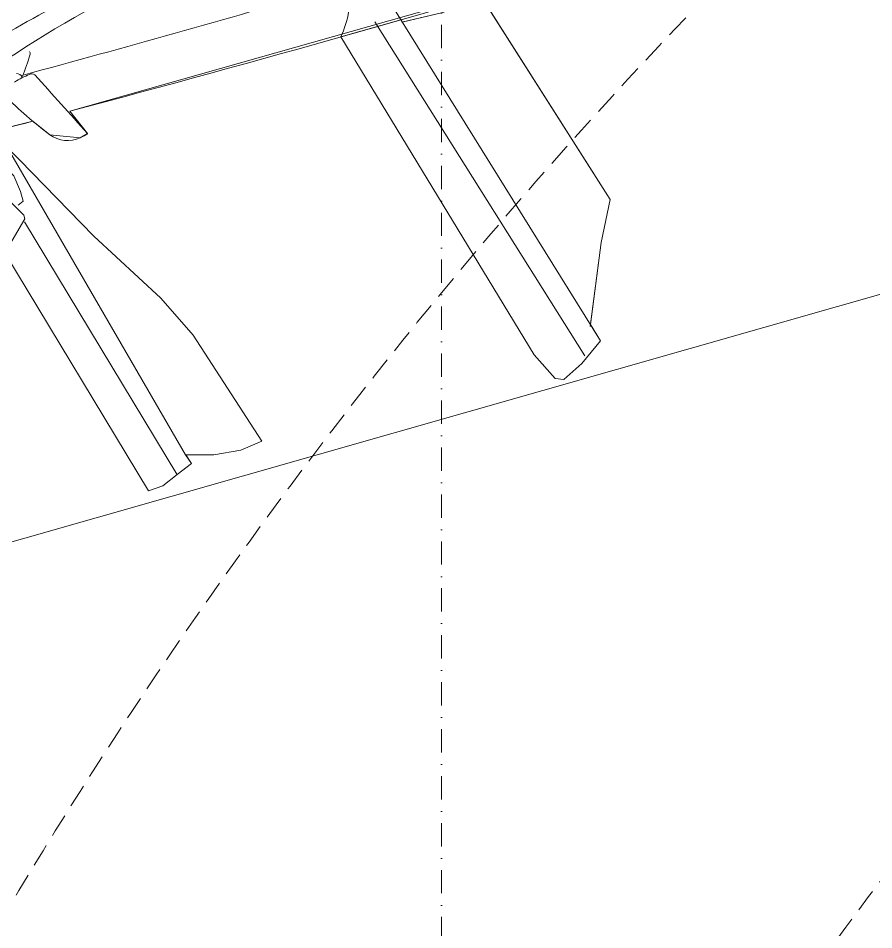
# Model space of a CAD drawing. Extents: x -2050 to 29725, y -1777 to 6820.
# Drawn here: x 9563.5 to 9793.3, y 529.3 to 773.9 of the extents above; entities that cross this region are included whole.
import ezdxf

# ---------------------------------------------------------------- set-up
doc = ezdxf.new("R2010")
doc.units = 0
doc.header["$LTSCALE"] = 25
doc.header["$MEASUREMENT"] = 0
for name, pattern in [('DASHDOT2', [0.5, 0.25, -0.125, 0, -0.125]), ('DOT2', [0.125, 0, -0.125]), ('HIDDEN', [0.375, 0.25, -0.125])]:
    doc.linetypes.add(name, pattern=pattern)
doc.layers.get('0').update_dxf_attribs({"color": 9, "lineweight": 9})
for name, color, linetype, lineweight in [('04', 9, 'Continuous', 9), ('06D', 9, 'Continuous', 9), ('20', 9, 'DOT2', 9), ('21', 9, 'Continuous', 9)]:
    doc.layers.add(name, color=color, linetype=linetype, lineweight=lineweight)

# ---------------------------------------------------------------- blocks, each defined once
blk = doc.blocks.new('Group-321-1')
at = {"lineweight": 0}
blk.add_lwpolyline([(384782.8143, 69370.9298), (384782.099, 69369.5315), (384782.0492, 69369.5901), (384782.0346, 69369.5732), (384782.0266, 69369.4913), (384782.053, 69369.4394), (384781.9224, 69369.1627)], dxfattribs=at)
for centre, radius, start, end in [((384822.9409, 69349.5203), 45.4809, 151.91783, 153.89663), ((384782.4965, 69369.975), 0.2388, 70.6349, 104.3906), ((384821.1879, 69350.0129), 43.565, 152.47687, 153.59071), ((384780.1046, 69371.4451), 2.9727, 314.8855, 333.6766), ((384782.0988, 69369.5256), 0.08, 143.4719, 205.3483), ((384782.1495, 69369.4974), 0.1377, 137.1664, 146.6022), ((384967.4628, 69508.0027), 231.379, 216.741616, 216.794011), ((384678.7517, 69458.2208), 136.4506, 319.252602, 319.492588), ((384782.9196, 69369.9112), 0.9868, 205.182, 214.4777), ((384795.1786, 69363.075), 14.5872, 154.13193, 155.3338), ((384781.9661, 69369.5433), 0.2494, 316.3484, 326.7202), ((384782.1667, 69369.4142), 0.0112, 312.8599, 34.8105), ((384782.1506, 69369.3741), 0.0194, 352.1473, 47.0793), ((384782.2653, 69368.9144), 0.4843, 94.4328, 101.9444), ((384782.228, 69369.389), 0.00831, 38.2323, 92.0308)]:
    blk.add_arc(centre, radius, start, end, dxfattribs=at)
blk = doc.blocks.new('Group-322-1')
for p, q in [((384781.331, 69370.2105), (384781.2966, 69370.1597)), ((384781.5743, 69369.9737), (384781.331, 69370.2105)), ((384781.2966, 69370.1597), (384781.2703, 69370.0916)), ((384781.2703, 69370.0916), (384781.2557, 69370.0172)), ((384781.2352, 69370.0373), (384781.1991, 69370.0045)), ((384781.2557, 69370.0172), (384781.2352, 69370.0373)), ((384781.9623, 69369.3941), (384781.2557, 69370.0169)), ((384781.2557, 69370.0169), (384781.2754, 69369.9991)), ((384781.1991, 69370.0045), (384781.1619, 69369.9731)), ((384781.784, 69369.4706), (384781.1997, 69370.004)), ((384781.1619, 69369.9731), (384781.1407, 69369.9383)), ((384781.6545, 69369.8691), (384781.5743, 69369.9737)), ((384781.1407, 69369.9383), (384781.6919, 69369.4347)), ((384781.7823, 69369.6607), (384781.6545, 69369.8691)), ((384781.9441, 69369.4245), (384781.7823, 69369.6607)), ((384781.6228, 69369.4109), (384781.7921, 69369.4695)), ((384781.7921, 69369.4695), (384781.8013, 69369.4647)), ((384781.8013, 69369.4647), (384781.8317, 69369.4193)), ((384781.8241, 69369.4453), (384781.8377, 69369.4563)), ((384781.8377, 69369.4563), (384781.862, 69369.4435)), ((384781.862, 69369.4435), (384781.8993, 69369.4183)), ((384781.9863, 69369.3597), (384781.9441, 69369.4245)), ((384781.6183, 69369.395), (384781.6228, 69369.4109)), ((384781.8317, 69369.4193), (384781.8727, 69369.4049)), ((384781.8993, 69369.4183), (384781.9205, 69369.3851)), ((384781.6494, 69369.3621), (384781.6183, 69369.395)), ((384781.7937, 69369.3845), (384781.6889, 69369.3595)), ((384781.7664, 69369.3807), (384781.9464, 69369.2177)), ((384781.8226, 69369.3912), (384781.7937, 69369.3845)), ((384781.8894, 69369.3631), (384781.8226, 69369.3912)), ((384781.9205, 69369.3851), (384781.9175, 69369.372)), ((384781.6889, 69369.3595), (384781.6494, 69369.3621)), ((384781.9084, 69369.3622), (384781.8894, 69369.3631)), ((384781.9175, 69369.372), (384781.9084, 69369.3622)), ((384781.9692, 69369.3081), (384781.9114, 69369.3606)), ((384781.97, 69369.3257), (384781.9863, 69369.3597)), ((384781.9659, 69369.2362), (384781.97, 69369.3257)), ((384781.9978, 69369.329), (384781.9767, 69369.3483)), ((384782.008, 69369.3088), (384781.9978, 69369.329)), ((384781.9625, 69369.2298), (384782.008, 69369.3088))]:
    blk.add_line(p, q)
blk.add_lwpolyline([(384781.331, 69370.2105), (384781.5743, 69369.9737), (384781.6545, 69369.8691), (384781.7823, 69369.6607), (384781.9441, 69369.4245), (384781.9863, 69369.3597), (384781.9796, 69369.3457), (384781.9978, 69369.329), (384782.008, 69369.3088), (384781.9659, 69369.2362), (384781.9464, 69369.2177), (384781.7687, 69369.3785), (384781.6889, 69369.3595), (384781.6494, 69369.3621), (384781.6183, 69369.395), (384781.6228, 69369.4109), (384781.6919, 69369.4347), (384781.1407, 69369.9383), (384781.1619, 69369.9731), (384781.1991, 69370.0045), (384781.2352, 69370.0373), (384781.2557, 69370.0169), (384781.2703, 69370.0916), (384781.2966, 69370.1597)], close=True)
blk = doc.blocks.new('Group-324-1')
for p, q in [((384781.7733, 69371.0498), (384781.7031, 69371.0121)), ((384782.5366, 69370.3335), (384781.7733, 69371.0498)), ((384781.7031, 69371.0121), (384781.6524, 69370.9735)), ((384782.4941, 69370.2883), (384781.7252, 69371.016)), ((384781.8057, 69371.015), (384782.0321, 69370.9999)), ((384782.0321, 69370.9999), (384782.1497, 69371.0007)), ((384782.1497, 69371.0007), (384782.6141, 69370.5571)), ((384781.6524, 69370.9735), (384781.6499, 69370.9499)), ((384781.6499, 69370.9499), (384781.7011, 69370.8824)), ((384781.7011, 69370.8824), (384782.4371, 69370.2063)), ((384782.6141, 69370.5571), (384782.5545, 69370.4624)), ((384782.5545, 69370.4624), (384782.5076, 69370.3596))]:
    blk.add_line(p, q)
blk.add_lwpolyline([(384782.6141, 69370.5571), (384782.1497, 69371.0007), (384782.0321, 69370.9999), (384781.8107, 69371.0146), (384781.7733, 69371.0498), (384781.7031, 69371.0121), (384781.6524, 69370.9735), (384781.6499, 69370.9499), (384781.7011, 69370.8824), (384782.4371, 69370.2063), (384782.5131, 69370.3555), (384782.5079, 69370.3604), (384782.5545, 69370.4624)], close=True)
blk = doc.blocks.new('p-audi_arac')
at = {"layer": '06D', "lineweight": 0, "flags": 128}
blk.add_lwpolyline([(695.6, 0.8), (-4.4, 0.8), (-4.4, 400.8), (695.6, 400.8)], close=True, dxfattribs=at)
at = {"layer": '04', "xscale": 100, "yscale": 100, "zscale": 100, "rotation": 117.1763778173342}
for name in ['Group-321-1', 'Group-324-1', 'Group-322-1']:
    blk.add_blockref(name, (23745751.03, -31061967.79), dxfattribs=at)

msp = doc.modelspace()

# ---------------------------------------------------------------- linework, layer by layer
at = {"layer": '20', "linetype": 'HIDDEN', "lineweight": 0}
msp.add_lwpolyline([(9468.15, 347.65, -0.306499), (10707.5, 1186.14, -0.306499)], format="xyb", dxfattribs=at)
msp.add_arc((10707.5, -149.03), 1144.79, 90, 155.56908, dxfattribs=at)
at = {"layer": '21', "linetype": 'DASHDOT2'}
msp.add_lwpolyline([(9677.23, 287.1), (9677.23, 2538.75)], dxfattribs=at)

# ---------------------------------------------------------------- block references
at = {"layer": '04', "xscale": -1, "rotation": 15.90410392183421}
msp.add_blockref('p-audi_arac', (9997.09, 756.62), dxfattribs=at)

doc.saveas('drawing.dxf')
